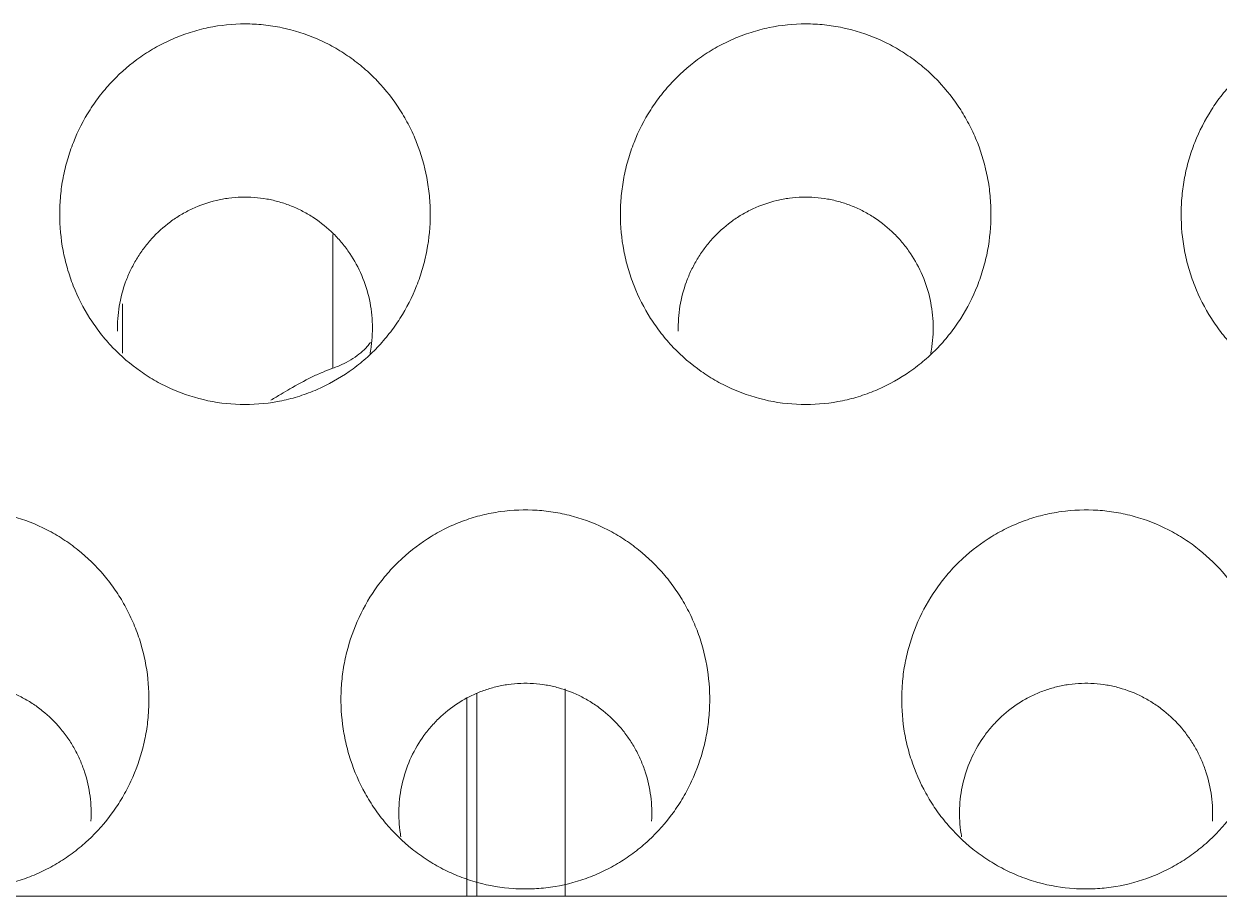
# Model space of a CAD drawing. Header units: inches. Extents: x 3778 to 56227, y -16914 to 35091.
# Drawn here: x 43039.87 to 43046.24, y -12658.71 to -12654.06 of the extents above; entities that cross this region are included whole.
import ezdxf

# ---------------------------------------------------------------- set-up
doc = ezdxf.new("R2010")
doc.units = ezdxf.units.IN
doc.header["$LTSCALE"] = 100
doc.header["$MEASUREMENT"] = 0
doc.layers.add('2-con', color=2, linetype='Continuous')
doc.layers.add('mark-B', color=2, linetype='Continuous', lineweight=20)

# ---------------------------------------------------------------- blocks, each defined once
blk = doc.blocks.new('무풍1WAY 대형')
at = {"layer": 'mark-B'}
for p, q in [((289.2596, -420.2368), (-384.8363, -420.2368)), ((-358.7064, -420.2368), (-358.7064, -421.3419)), ((-358.1824, -420.2368), (-358.1824, -421.2963)), ((-357.4675, -423.0513), (-357.4675, -423.7637)), ((-356.3462, -423.3937), (-356.3462, -423.1322))]:
    blk.add_line(p, q, dxfattribs=at)
for points, knots in [([(-362.4614, -421.2256), (-362.4652, -421.2909), (-362.4604, -421.4199), (-362.4322, -421.5457), (-362.4068, -421.6232), (-362.4013, -421.6387), (-362.3897, -421.6692), (-362.3713, -421.7144), (-362.3355, -421.7869), (-362.3014, -421.842), (-362.2738, -421.8822), (-362.2643, -421.8954), (-362.2445, -421.9214), (-362.2342, -421.9342), (-362.1814, -421.997), (-362.1348, -422.0424), (-362.0588, -422.1033), (-362.0324, -422.1224), (-361.9911, -422.1492), (-361.9771, -422.1578), (-361.9485, -422.1743), (-361.9341, -422.1822), (-361.8612, -422.2196), (-361.8006, -422.2433), (-361.7218, -422.2653), (-361.7059, -422.2693), (-361.6738, -422.2765), (-361.6575, -422.2797), (-361.6087, -422.288), (-361.5761, -422.2918), (-361.4782, -422.2982), (-361.4129, -422.2959), (-361.3311, -422.2843), (-361.3148, -422.2816), (-361.2825, -422.2753), (-361.2344, -422.2647), (-361.1563, -422.241), (-361.0959, -422.2158), (-361.0515, -422.1945), (-361.0367, -422.187), (-361.0078, -422.1713), (-360.9935, -422.1631), (-360.9237, -422.1205), (-360.8718, -422.0812), (-360.8119, -422.0257), (-360.8001, -422.0143), (-360.7771, -421.9908), (-360.7659, -421.9788), (-360.7333, -421.942), (-360.713, -421.9166), (-360.6558, -421.8379), (-360.6228, -421.7819), (-360.5674, -421.663), (-360.5458, -421.6019), (-360.5221, -421.5078), (-360.5156, -421.4761), (-360.5057, -421.4118), (-360.5022, -421.3791), (-360.4965, -421.2817), (-360.4988, -421.2171), (-360.5112, -421.1209), (-360.5168, -421.0889), (-360.5276, -421.0411), (-360.5316, -421.0252), (-360.5402, -420.9938), (-360.5449, -420.9782), (-360.5702, -420.9012), (-360.596, -420.8419), (-360.6353, -420.7708), (-360.6436, -420.7568), (-360.6608, -420.7289), (-360.6698, -420.7152), (-360.6976, -420.6747), (-360.7173, -420.6488), (-360.78, -420.5743), (-360.8264, -420.5289), (-360.8903, -420.4776), (-360.9035, -420.4676), (-360.9302, -420.4484), (-360.9708, -420.4206), (-361.0413, -420.3798), (-361.1006, -420.353), (-361.1463, -420.335), (-361.1617, -420.3294), (-361.193, -420.319), (-361.2088, -420.3141), (-361.2883, -420.2921), (-361.3527, -420.2811), (-361.4505, -420.2747), (-361.4834, -420.2742), (-361.5329, -420.276), (-361.5494, -420.2771), (-361.5823, -420.28), (-361.5986, -420.2819), (-361.6796, -420.2934), (-361.743, -420.3091), (-361.8204, -420.3369), (-361.8358, -420.3429), (-361.8663, -420.3557), (-361.9112, -420.3759), (-361.9829, -420.4149), (-362.0368, -420.4516), (-362.0759, -420.4812), (-362.0887, -420.4914), (-362.114, -420.5126), (-362.1263, -420.5235), (-362.1864, -420.5792), (-362.2294, -420.6279), (-362.2868, -420.7068), (-362.3047, -420.7342), (-362.338, -420.7908), (-362.3531, -420.8196), (-362.3941, -420.9079), (-362.4158, -420.9689), (-362.4397, -421.0636), (-362.4462, -421.0958), (-362.4561, -421.1604), (-362.4595, -421.1929), (-362.4614, -421.2256)], [0, 0, 0, 0, 0.03125, 0.0625, 0.0625, 0.070313, 0.070313, 0.078125, 0.09375, 0.109375, 0.109375, 0.117188, 0.117188, 0.125, 0.125, 0.15625, 0.15625, 0.171875, 0.171875, 0.179688, 0.179688, 0.1875, 0.1875, 0.21875, 0.21875, 0.226563, 0.226563, 0.234375, 0.234375, 0.25, 0.25, 0.28125, 0.28125, 0.289063, 0.289063, 0.296875, 0.3125, 0.328125, 0.328125, 0.335938, 0.335938, 0.34375, 0.34375, 0.375, 0.375, 0.382813, 0.382813, 0.390625, 0.390625, 0.40625, 0.40625, 0.4375, 0.4375, 0.46875, 0.46875, 0.484375, 0.484375, 0.5, 0.5, 0.53125, 0.53125, 0.546875, 0.546875, 0.554688, 0.554688, 0.5625, 0.5625, 0.59375, 0.59375, 0.601563, 0.601563, 0.609375, 0.609375, 0.625, 0.625, 0.65625, 0.65625, 0.664063, 0.664063, 0.671875, 0.6875, 0.703125, 0.703125, 0.710938, 0.710938, 0.71875, 0.71875, 0.75, 0.75, 0.765625, 0.765625, 0.773438, 0.773438, 0.78125, 0.78125, 0.8125, 0.8125, 0.820313, 0.820313, 0.828125, 0.84375, 0.859375, 0.859375, 0.867188, 0.867188, 0.875, 0.875, 0.90625, 0.90625, 0.921875, 0.921875, 0.9375, 0.9375, 0.96875, 0.96875, 0.984375, 0.984375, 1, 1, 1, 1]), ([(-359.4738, -421.2256), (-359.4776, -421.2909), (-359.4728, -421.4199), (-359.4446, -421.5457), (-359.4193, -421.6232), (-359.4138, -421.6387), (-359.4022, -421.6692), (-359.3837, -421.7144), (-359.3479, -421.7869), (-359.3139, -421.842), (-359.2863, -421.8822), (-359.2767, -421.8954), (-359.2569, -421.9214), (-359.2467, -421.9342), (-359.1938, -421.997), (-359.1473, -422.0424), (-359.0712, -422.1033), (-359.0448, -422.1224), (-359.0036, -422.1492), (-358.9895, -422.1578), (-358.961, -422.1743), (-358.9466, -422.1822), (-358.8737, -422.2196), (-358.813, -422.2433), (-358.7342, -422.2653), (-358.7183, -422.2693), (-358.6862, -422.2765), (-358.6699, -422.2797), (-358.6211, -422.288), (-358.5885, -422.2918), (-358.4907, -422.2982), (-358.4254, -422.2959), (-358.3436, -422.2843), (-358.3272, -422.2816), (-358.2949, -422.2753), (-358.2468, -422.2647), (-358.1687, -422.241), (-358.1084, -422.2158), (-358.0639, -422.1945), (-358.0492, -422.187), (-358.0202, -422.1713), (-358.006, -422.1631), (-357.9361, -422.1205), (-357.8843, -422.0812), (-357.8243, -422.0257), (-357.8126, -422.0143), (-357.7896, -421.9908), (-357.7784, -421.9788), (-357.7458, -421.942), (-357.7254, -421.9166), (-357.6682, -421.8379), (-357.6352, -421.7819), (-357.5798, -421.663), (-357.5582, -421.6019), (-357.5345, -421.5078), (-357.5281, -421.4761), (-357.5182, -421.4118), (-357.5147, -421.3791), (-357.509, -421.2817), (-357.5112, -421.2171), (-357.5236, -421.1209), (-357.5292, -421.0889), (-357.54, -421.0411), (-357.544, -421.0252), (-357.5527, -420.9938), (-357.5574, -420.9782), (-357.5826, -420.9012), (-357.6084, -420.8419), (-357.6478, -420.7708), (-357.656, -420.7568), (-357.6732, -420.7289), (-357.6822, -420.7152), (-357.71, -420.6747), (-357.7298, -420.6488), (-357.7924, -420.5743), (-357.8388, -420.5289), (-357.9028, -420.4776), (-357.9159, -420.4676), (-357.9426, -420.4484), (-357.9832, -420.4206), (-358.0537, -420.3798), (-358.1131, -420.353), (-358.1588, -420.335), (-358.1742, -420.3294), (-358.2054, -420.319), (-358.2213, -420.3141), (-358.3007, -420.2921), (-358.3651, -420.2811), (-358.463, -420.2747), (-358.4958, -420.2742), (-358.5454, -420.276), (-358.5619, -420.2771), (-358.5947, -420.28), (-358.611, -420.2819), (-358.6921, -420.2934), (-358.7555, -420.3091), (-358.8328, -420.3369), (-358.8483, -420.3429), (-358.8787, -420.3557), (-358.9237, -420.3759), (-358.9954, -420.4149), (-359.0492, -420.4516), (-359.0884, -420.4812), (-359.1012, -420.4914), (-359.1264, -420.5126), (-359.1388, -420.5235), (-359.1988, -420.5792), (-359.2419, -420.6279), (-359.2992, -420.7068), (-359.3171, -420.7342), (-359.3504, -420.7908), (-359.3655, -420.8196), (-359.4066, -420.9079), (-359.4283, -420.9689), (-359.4521, -421.0636), (-359.4586, -421.0958), (-359.4685, -421.1604), (-359.472, -421.1929), (-359.4738, -421.2256)], [0, 0, 0, 0, 0.03125, 0.0625, 0.0625, 0.070312, 0.070312, 0.078125, 0.09375, 0.109375, 0.109375, 0.117187, 0.117187, 0.125, 0.125, 0.15625, 0.15625, 0.171875, 0.171875, 0.179687, 0.179687, 0.1875, 0.1875, 0.21875, 0.21875, 0.226562, 0.226562, 0.234375, 0.234375, 0.25, 0.25, 0.28125, 0.28125, 0.289062, 0.289062, 0.296875, 0.3125, 0.328125, 0.328125, 0.335937, 0.335937, 0.34375, 0.34375, 0.375, 0.375, 0.382812, 0.382812, 0.390625, 0.390625, 0.40625, 0.40625, 0.4375, 0.4375, 0.46875, 0.46875, 0.484375, 0.484375, 0.5, 0.5, 0.53125, 0.53125, 0.546875, 0.546875, 0.554687, 0.554687, 0.5625, 0.5625, 0.59375, 0.59375, 0.601562, 0.601562, 0.609375, 0.609375, 0.625, 0.625, 0.65625, 0.65625, 0.664062, 0.664062, 0.671875, 0.6875, 0.703125, 0.703125, 0.710937, 0.710937, 0.71875, 0.71875, 0.75, 0.75, 0.765625, 0.765625, 0.773437, 0.773437, 0.78125, 0.78125, 0.8125, 0.8125, 0.820312, 0.820312, 0.828125, 0.84375, 0.859375, 0.859375, 0.867187, 0.867187, 0.875, 0.875, 0.90625, 0.90625, 0.921875, 0.921875, 0.9375, 0.9375, 0.96875, 0.96875, 0.984375, 0.984375, 1, 1, 1, 1]), ([(-358.2345, -420.2368), (-358.2345, -420.3609), (-358.2345, -420.484), (-358.2345, -420.7281), (-358.2345, -420.9676), (-358.2345, -421.2032), (-358.2345, -421.3188)], [0, 0, 0, 0, 0.335683, 0.335683, 0.671367, 1, 1, 1, 1]), ([(-356.4863, -421.2256), (-356.4901, -421.2909), (-356.4853, -421.4199), (-356.4571, -421.5457), (-356.4317, -421.6232), (-356.4263, -421.6387), (-356.4146, -421.6692), (-356.3962, -421.7144), (-356.3604, -421.7869), (-356.3263, -421.842), (-356.2987, -421.8822), (-356.2892, -421.8954), (-356.2694, -421.9214), (-356.2591, -421.9342), (-356.2063, -421.997), (-356.1598, -422.0424), (-356.0837, -422.1033), (-356.0573, -422.1224), (-356.016, -422.1492), (-356.002, -422.1578), (-355.9734, -422.1743), (-355.959, -422.1822), (-355.8861, -422.2196), (-355.8255, -422.2433), (-355.7467, -422.2653), (-355.7308, -422.2693), (-355.6987, -422.2765), (-355.6824, -422.2797), (-355.6336, -422.288), (-355.601, -422.2918), (-355.5031, -422.2982), (-355.4378, -422.2959), (-355.356, -422.2843), (-355.3397, -422.2816), (-355.3074, -422.2753), (-355.2593, -422.2647), (-355.1812, -422.241), (-355.1208, -422.2158), (-355.0764, -422.1945), (-355.0617, -422.187), (-355.0327, -422.1713), (-355.0185, -422.1631), (-354.9486, -422.1205), (-354.8967, -422.0812), (-354.8368, -422.0257), (-354.825, -422.0143), (-354.8021, -421.9908), (-354.7908, -421.9788), (-354.7582, -421.942), (-354.7379, -421.9166), (-354.6807, -421.8379), (-354.6477, -421.7819), (-354.5923, -421.663), (-354.5707, -421.6019), (-354.547, -421.5078), (-354.5405, -421.4761), (-354.5306, -421.4118), (-354.5271, -421.3791), (-354.5214, -421.2817), (-354.5237, -421.2171), (-354.5361, -421.1209), (-354.5417, -421.0889), (-354.5525, -421.0411), (-354.5565, -421.0252), (-354.5651, -420.9938), (-354.5698, -420.9782), (-354.5951, -420.9012), (-354.6209, -420.8419), (-354.6602, -420.7708), (-354.6685, -420.7568), (-354.6857, -420.7289), (-354.6947, -420.7152), (-354.7225, -420.6747), (-354.7422, -420.6488), (-354.8049, -420.5743), (-354.8513, -420.5289), (-354.9153, -420.4776), (-354.9284, -420.4676), (-354.9551, -420.4484), (-354.9957, -420.4206), (-355.0662, -420.3798), (-355.1256, -420.353), (-355.1712, -420.335), (-355.1866, -420.3294), (-355.2179, -420.319), (-355.2337, -420.3141), (-355.3132, -420.2921), (-355.3776, -420.2811), (-355.4754, -420.2747), (-355.5083, -420.2742), (-355.5578, -420.276), (-355.5744, -420.2771), (-355.6072, -420.28), (-355.6235, -420.2819), (-355.7045, -420.2934), (-355.7679, -420.3091), (-355.8453, -420.3369), (-355.8607, -420.3429), (-355.8912, -420.3557), (-355.9361, -420.3759), (-356.0078, -420.4149), (-356.0617, -420.4516), (-356.1008, -420.4812), (-356.1136, -420.4914), (-356.1389, -420.5126), (-356.1512, -420.5235), (-356.2113, -420.5792), (-356.2543, -420.6279), (-356.3117, -420.7068), (-356.3296, -420.7342), (-356.3629, -420.7908), (-356.378, -420.8196), (-356.4191, -420.9079), (-356.4407, -420.9689), (-356.4646, -421.0636), (-356.4711, -421.0958), (-356.481, -421.1604), (-356.4844, -421.1929), (-356.4863, -421.2256)], [0, 0, 0, 0, 0.03125, 0.0625, 0.0625, 0.070313, 0.070313, 0.078125, 0.09375, 0.109375, 0.109375, 0.117188, 0.117188, 0.125, 0.125, 0.15625, 0.15625, 0.171875, 0.171875, 0.179687, 0.179687, 0.1875, 0.1875, 0.21875, 0.21875, 0.226562, 0.226562, 0.234375, 0.234375, 0.25, 0.25, 0.28125, 0.28125, 0.289063, 0.289063, 0.296875, 0.3125, 0.328125, 0.328125, 0.335938, 0.335938, 0.34375, 0.34375, 0.375, 0.375, 0.382813, 0.382813, 0.390625, 0.390625, 0.40625, 0.40625, 0.4375, 0.4375, 0.46875, 0.46875, 0.484375, 0.484375, 0.5, 0.5, 0.53125, 0.53125, 0.546875, 0.546875, 0.554687, 0.554687, 0.5625, 0.5625, 0.59375, 0.59375, 0.601562, 0.601562, 0.609375, 0.609375, 0.625, 0.625, 0.65625, 0.65625, 0.664062, 0.664062, 0.671875, 0.6875, 0.703125, 0.703125, 0.710937, 0.710937, 0.71875, 0.71875, 0.75, 0.75, 0.765625, 0.765625, 0.773437, 0.773437, 0.78125, 0.78125, 0.8125, 0.8125, 0.820312, 0.820312, 0.828125, 0.84375, 0.859375, 0.859375, 0.867187, 0.867187, 0.875, 0.875, 0.90625, 0.90625, 0.921875, 0.921875, 0.9375, 0.9375, 0.96875, 0.96875, 0.984375, 0.984375, 1, 1, 1, 1]), ([(-360.8179, -420.5524), (-360.8159, -420.5639), (-360.8141, -420.5755), (-360.8069, -420.6312), (-360.8054, -420.6755), (-360.8093, -420.7423), (-360.8117, -420.7647), (-360.8185, -420.8088), (-360.8229, -420.8306), (-360.8392, -420.8952), (-360.854, -420.9371), (-360.8921, -421.0187), (-360.9147, -421.0571), (-360.954, -421.1112), (-360.9679, -421.1286), (-360.9903, -421.1538), (-360.998, -421.1621), (-361.0138, -421.1782), (-361.0218, -421.1861), (-361.063, -421.2241), (-361.0986, -421.2511), (-361.1465, -421.2804), (-361.1563, -421.286), (-361.1762, -421.2968), (-361.1863, -421.3019), (-361.2168, -421.3165), (-361.2582, -421.3338), (-361.3118, -421.3501), (-361.3448, -421.3574), (-361.367, -421.3617), (-361.3782, -421.3636), (-361.4343, -421.3715), (-361.4791, -421.3731), (-361.5463, -421.3687), (-361.5686, -421.366), (-361.6021, -421.3603), (-361.6133, -421.3581), (-361.6353, -421.3532), (-361.6463, -421.3504), (-361.7003, -421.3354), (-361.742, -421.3191), (-361.802, -421.2882), (-361.8216, -421.2768), (-361.8594, -421.2523), (-361.8775, -421.2392), (-361.9297, -421.1974), (-361.9616, -421.1663), (-361.9979, -421.1232), (-362.0049, -421.1143), (-362.0185, -421.0965), (-362.025, -421.0874), (-362.044, -421.0599), (-362.0673, -421.0221), (-362.0919, -420.9723), (-362.1046, -420.9412), (-362.1125, -420.9203), (-362.1163, -420.9097), (-362.1337, -420.8565), (-362.153, -420.7702), (-362.1563, -420.6816), (-362.1537, -420.6368)], [0, 0, 0, 0, 0.015264, 0.015264, 0.073189, 0.073189, 0.102152, 0.102152, 0.131115, 0.131115, 0.189041, 0.189041, 0.246966, 0.246966, 0.275929, 0.275929, 0.290411, 0.290411, 0.304892, 0.304892, 0.362818, 0.362818, 0.377299, 0.377299, 0.391781, 0.391781, 0.420743, 0.449706, 0.464188, 0.464188, 0.478669, 0.478669, 0.536595, 0.536595, 0.565558, 0.565558, 0.580039, 0.580039, 0.59452, 0.59452, 0.652446, 0.652446, 0.681409, 0.681409, 0.710372, 0.710372, 0.768297, 0.768297, 0.782779, 0.782779, 0.79726, 0.79726, 0.826223, 0.855186, 0.869667, 0.869667, 0.884149, 0.884149, 0.942074, 1, 1, 1, 1]), ([(-357.8304, -420.5524), (-357.8283, -420.5639), (-357.8265, -420.5755), (-357.8194, -420.6312), (-357.8178, -420.6755), (-357.8218, -420.7423), (-357.8242, -420.7647), (-357.831, -420.8088), (-357.8354, -420.8306), (-357.8517, -420.8952), (-357.8665, -420.9371), (-357.9045, -421.0187), (-357.9272, -421.0571), (-357.9664, -421.1112), (-357.9804, -421.1286), (-358.0028, -421.1538), (-358.0105, -421.1621), (-358.0262, -421.1782), (-358.0343, -421.1861), (-358.0754, -421.2241), (-358.111, -421.2511), (-358.159, -421.2804), (-358.1687, -421.286), (-358.1886, -421.2968), (-358.1987, -421.3019), (-358.2292, -421.3165), (-358.2706, -421.3338), (-358.3242, -421.3501), (-358.3572, -421.3574), (-358.3794, -421.3617), (-358.3906, -421.3636), (-358.4468, -421.3715), (-358.4916, -421.3731), (-358.5587, -421.3687), (-358.5811, -421.366), (-358.6146, -421.3603), (-358.6258, -421.3581), (-358.6478, -421.3532), (-358.6587, -421.3504), (-358.7128, -421.3354), (-358.7544, -421.3191), (-358.8144, -421.2882), (-358.8341, -421.2768), (-358.8718, -421.2523), (-358.89, -421.2392), (-358.9421, -421.1974), (-358.9741, -421.1663), (-359.0103, -421.1232), (-359.0174, -421.1143), (-359.0309, -421.0965), (-359.0375, -421.0874), (-359.0564, -421.0599), (-359.0798, -421.0221), (-359.1043, -420.9723), (-359.117, -420.9412), (-359.125, -420.9203), (-359.1287, -420.9097), (-359.1461, -420.8565), (-359.1654, -420.7702), (-359.1687, -420.6816), (-359.1661, -420.6368)], [0, 0, 0, 0, 0.015264, 0.015264, 0.073189, 0.073189, 0.102152, 0.102152, 0.131115, 0.131115, 0.189041, 0.189041, 0.246966, 0.246966, 0.275929, 0.275929, 0.290411, 0.290411, 0.304892, 0.304892, 0.362818, 0.362818, 0.377299, 0.377299, 0.391781, 0.391781, 0.420743, 0.449706, 0.464188, 0.464188, 0.478669, 0.478669, 0.536595, 0.536595, 0.565558, 0.565558, 0.580039, 0.580039, 0.59452, 0.59452, 0.652446, 0.652446, 0.681409, 0.681409, 0.710372, 0.710372, 0.768297, 0.768297, 0.782779, 0.782779, 0.79726, 0.79726, 0.826223, 0.855186, 0.869667, 0.869667, 0.884149, 0.884149, 0.942074, 1, 1, 1, 1]), ([(-354.8428, -420.5524), (-354.8408, -420.5639), (-354.839, -420.5755), (-354.8318, -420.6312), (-354.8303, -420.6755), (-354.8342, -420.7423), (-354.8366, -420.7647), (-354.8434, -420.8088), (-354.8478, -420.8306), (-354.8641, -420.8952), (-354.8789, -420.9371), (-354.917, -421.0187), (-354.9396, -421.0571), (-354.9789, -421.1112), (-354.9928, -421.1286), (-355.0152, -421.1538), (-355.0229, -421.1621), (-355.0387, -421.1782), (-355.0467, -421.1861), (-355.0879, -421.2241), (-355.1235, -421.2511), (-355.1714, -421.2804), (-355.1812, -421.286), (-355.2011, -421.2968), (-355.2112, -421.3019), (-355.2417, -421.3165), (-355.2831, -421.3338), (-355.3367, -421.3501), (-355.3697, -421.3574), (-355.3919, -421.3617), (-355.4031, -421.3636), (-355.4592, -421.3715), (-355.504, -421.3731), (-355.5712, -421.3687), (-355.5935, -421.366), (-355.627, -421.3603), (-355.6382, -421.3581), (-355.6603, -421.3532), (-355.6712, -421.3504), (-355.7252, -421.3354), (-355.7669, -421.3191), (-355.8269, -421.2882), (-355.8465, -421.2768), (-355.8843, -421.2523), (-355.9024, -421.2392), (-355.9546, -421.1974), (-355.9865, -421.1663), (-356.0228, -421.1232), (-356.0298, -421.1143), (-356.0434, -421.0965), (-356.0499, -421.0874), (-356.0689, -421.0599), (-356.0922, -421.0221), (-356.1168, -420.9723), (-356.1295, -420.9412), (-356.1374, -420.9203), (-356.1412, -420.9097), (-356.1586, -420.8565), (-356.1779, -420.7702), (-356.1812, -420.6816), (-356.1786, -420.6368)], [0, 0, 0, 0, 0.015264, 0.015264, 0.073189, 0.073189, 0.102152, 0.102152, 0.131115, 0.131115, 0.189041, 0.189041, 0.246966, 0.246966, 0.275929, 0.275929, 0.290411, 0.290411, 0.304892, 0.304892, 0.362818, 0.362818, 0.377299, 0.377299, 0.391781, 0.391781, 0.420743, 0.449706, 0.464188, 0.464188, 0.478669, 0.478669, 0.536595, 0.536595, 0.565558, 0.565558, 0.580039, 0.580039, 0.59452, 0.59452, 0.652446, 0.652446, 0.681409, 0.681409, 0.710372, 0.710372, 0.768297, 0.768297, 0.782779, 0.782779, 0.79726, 0.79726, 0.826223, 0.855186, 0.869667, 0.869667, 0.884149, 0.884149, 0.942074, 1, 1, 1, 1]), ([(-362.9746, -422.8577), (-363.0411, -422.8577), (-363.1065, -422.8646), (-363.2028, -422.8846), (-363.2347, -422.893), (-363.282, -422.908), (-363.2977, -422.9135), (-363.3287, -422.9251), (-363.344, -422.9313), (-363.4194, -422.9641), (-363.4765, -422.9961), (-363.5573, -423.0527), (-363.5835, -423.0731), (-363.6334, -423.116), (-363.6808, -423.1611), (-363.7234, -423.2105), (-363.7537, -423.2491), (-363.7635, -423.2622), (-363.7824, -423.289), (-363.7916, -423.3027), (-363.8358, -423.3721), (-363.8653, -423.4301), (-363.9012, -423.5209), (-363.9117, -423.5517), (-363.9254, -423.5989), (-363.9296, -423.6149), (-363.9372, -423.6468), (-363.9406, -423.6627), (-363.9558, -423.7428), (-363.9618, -423.8074), (-363.9619, -423.8887), (-363.9615, -423.905), (-363.96, -423.9377), (-363.9588, -423.9541), (-363.9542, -424.0031), (-363.9496, -424.0353), (-363.9314, -424.131), (-363.9134, -424.1934), (-363.8774, -424.2846), (-363.8638, -424.3147), (-363.834, -424.373), (-363.8178, -424.4013), (-363.7654, -424.4835), (-363.7253, -424.5349), (-363.6684, -424.5946), (-363.6567, -424.6062), (-363.6328, -424.6289), (-363.5964, -424.6619), (-363.532, -424.7119), (-363.4766, -424.7468), (-363.4336, -424.7709), (-363.419, -424.7786), (-363.3894, -424.7934), (-363.3743, -424.8004), (-363.2986, -424.8333), (-363.2362, -424.8531), (-363.1398, -424.8733), (-363.1072, -424.8785), (-363.041, -424.8853), (-363.008, -424.887), (-362.9094, -424.8871), (-362.8441, -424.8805), (-362.7631, -424.8637), (-362.7469, -424.8599), (-362.7148, -424.8515), (-362.6673, -424.8377), (-362.5905, -424.8089), (-362.5317, -424.7799), (-362.4742, -424.7478), (-362.446, -424.7301), (-362.3651, -424.6735), (-362.3155, -424.6309), (-362.259, -424.5717), (-362.248, -424.5596), (-362.2264, -424.5347), (-362.2159, -424.522), (-362.1854, -424.4831), (-362.1665, -424.4564), (-362.1139, -424.374), (-362.0843, -424.316), (-362.0541, -424.2397), (-362.0484, -424.2242), (-362.0378, -424.1932), (-362.0231, -424.1465), (-362.0042, -424.0675), (-361.9951, -424.0032), (-361.9905, -423.9545), (-361.9893, -423.9382), (-361.9877, -423.9055), (-361.9874, -423.8891), (-361.9873, -423.8072), (-361.9935, -423.7426), (-362.0116, -423.6469), (-362.0191, -423.6152), (-362.0327, -423.5681), (-362.0377, -423.5524), (-362.0483, -423.5213), (-362.0539, -423.5059), (-362.0839, -423.43), (-362.1134, -423.3721), (-362.1659, -423.2896), (-362.1848, -423.2629), (-362.2254, -423.2108), (-362.2469, -423.186), (-362.3145, -423.1151), (-362.3638, -423.0725), (-362.4311, -423.0252), (-362.4448, -423.0161), (-362.4728, -422.9984), (-362.4871, -422.99), (-362.5302, -422.9658), (-362.5595, -422.9512), (-362.6495, -422.912), (-362.712, -422.8919), (-362.8422, -422.8646), (-362.9081, -422.8577), (-362.9746, -422.8577)], [0, 0, 0, 0, 0.03125, 0.03125, 0.046875, 0.046875, 0.054687, 0.054687, 0.0625, 0.0625, 0.09375, 0.09375, 0.109375, 0.109375, 0.125, 0.140625, 0.140625, 0.148437, 0.148437, 0.15625, 0.15625, 0.1875, 0.1875, 0.203125, 0.203125, 0.210937, 0.210937, 0.21875, 0.21875, 0.25, 0.25, 0.257812, 0.257812, 0.265625, 0.265625, 0.28125, 0.28125, 0.3125, 0.3125, 0.328125, 0.328125, 0.34375, 0.34375, 0.375, 0.375, 0.382812, 0.382812, 0.390625, 0.40625, 0.421875, 0.421875, 0.429687, 0.429687, 0.4375, 0.4375, 0.46875, 0.46875, 0.484375, 0.484375, 0.5, 0.5, 0.53125, 0.53125, 0.539062, 0.539062, 0.546875, 0.5625, 0.578125, 0.578125, 0.59375, 0.59375, 0.625, 0.625, 0.632812, 0.632812, 0.640625, 0.640625, 0.65625, 0.65625, 0.6875, 0.6875, 0.695312, 0.695312, 0.703125, 0.71875, 0.734375, 0.734375, 0.742187, 0.742187, 0.75, 0.75, 0.78125, 0.78125, 0.796875, 0.796875, 0.804687, 0.804687, 0.8125, 0.8125, 0.84375, 0.84375, 0.859375, 0.859375, 0.875, 0.875, 0.90625, 0.90625, 0.914062, 0.914062, 0.921875, 0.921875, 0.9375, 0.9375, 0.96875, 0.96875, 1, 1, 1, 1]), ([(-359.9871, -422.8577), (-360.0536, -422.8577), (-360.119, -422.8646), (-360.2153, -422.8846), (-360.2471, -422.893), (-360.2944, -422.908), (-360.3102, -422.9135), (-360.3411, -422.9251), (-360.3564, -422.9313), (-360.4318, -422.9641), (-360.4889, -422.9961), (-360.5697, -423.0527), (-360.596, -423.0731), (-360.6458, -423.116), (-360.6932, -423.1611), (-360.7359, -423.2105), (-360.7661, -423.2491), (-360.7759, -423.2622), (-360.7949, -423.289), (-360.8041, -423.3027), (-360.8483, -423.3721), (-360.8778, -423.4301), (-360.9136, -423.5209), (-360.9242, -423.5517), (-360.9379, -423.5989), (-360.9421, -423.6149), (-360.9497, -423.6468), (-360.9531, -423.6627), (-360.9683, -423.7428), (-360.9743, -423.8074), (-360.9743, -423.8887), (-360.9739, -423.905), (-360.9724, -423.9377), (-360.9712, -423.9541), (-360.9666, -424.0031), (-360.962, -424.0353), (-360.9438, -424.131), (-360.9258, -424.1934), (-360.8898, -424.2846), (-360.8762, -424.3147), (-360.8465, -424.373), (-360.8303, -424.4013), (-360.7779, -424.4835), (-360.7378, -424.5349), (-360.6808, -424.5946), (-360.6691, -424.6062), (-360.6453, -424.6289), (-360.6088, -424.6619), (-360.5444, -424.7119), (-360.4891, -424.7468), (-360.4461, -424.7709), (-360.4315, -424.7786), (-360.4018, -424.7934), (-360.3868, -424.8004), (-360.3111, -424.8333), (-360.2487, -424.8531), (-360.1522, -424.8733), (-360.1196, -424.8785), (-360.0535, -424.8853), (-360.0205, -424.887), (-359.9219, -424.8871), (-359.8566, -424.8805), (-359.7756, -424.8637), (-359.7593, -424.8599), (-359.7273, -424.8515), (-359.6797, -424.8377), (-359.603, -424.8089), (-359.5441, -424.7799), (-359.4866, -424.7478), (-359.4584, -424.7301), (-359.3775, -424.6735), (-359.328, -424.6309), (-359.2714, -424.5717), (-359.2604, -424.5596), (-359.2389, -424.5347), (-359.2284, -424.522), (-359.1979, -424.4831), (-359.179, -424.4564), (-359.1264, -424.374), (-359.0968, -424.316), (-359.0666, -424.2397), (-359.0609, -424.2242), (-359.0503, -424.1932), (-359.0355, -424.1465), (-359.0166, -424.0675), (-359.0075, -424.0032), (-359.0029, -423.9545), (-359.0017, -423.9382), (-359.0002, -423.9055), (-358.9998, -423.8891), (-358.9998, -423.8072), (-359.0059, -423.7426), (-359.024, -423.6469), (-359.0316, -423.6152), (-359.0452, -423.5681), (-359.0501, -423.5524), (-359.0607, -423.5213), (-359.0664, -423.5059), (-359.0964, -423.43), (-359.1258, -423.3721), (-359.1783, -423.2896), (-359.1972, -423.2629), (-359.2379, -423.2108), (-359.2593, -423.186), (-359.3269, -423.1151), (-359.3763, -423.0725), (-359.4435, -423.0252), (-359.4572, -423.0161), (-359.4853, -422.9984), (-359.4995, -422.99), (-359.5426, -422.9658), (-359.572, -422.9512), (-359.662, -422.912), (-359.7245, -422.8919), (-359.8547, -422.8646), (-359.9205, -422.8577), (-359.9871, -422.8577)], [0, 0, 0, 0, 0.03125, 0.03125, 0.046875, 0.046875, 0.054687, 0.054687, 0.0625, 0.0625, 0.09375, 0.09375, 0.109375, 0.109375, 0.125, 0.140625, 0.140625, 0.148438, 0.148438, 0.15625, 0.15625, 0.1875, 0.1875, 0.203125, 0.203125, 0.210938, 0.210938, 0.21875, 0.21875, 0.25, 0.25, 0.257813, 0.257813, 0.265625, 0.265625, 0.28125, 0.28125, 0.3125, 0.3125, 0.328125, 0.328125, 0.34375, 0.34375, 0.375, 0.375, 0.382813, 0.382813, 0.390625, 0.40625, 0.421875, 0.421875, 0.429688, 0.429688, 0.4375, 0.4375, 0.46875, 0.46875, 0.484375, 0.484375, 0.5, 0.5, 0.53125, 0.53125, 0.539063, 0.539063, 0.546875, 0.5625, 0.578125, 0.578125, 0.59375, 0.59375, 0.625, 0.625, 0.632812, 0.632812, 0.640625, 0.640625, 0.65625, 0.65625, 0.6875, 0.6875, 0.695312, 0.695312, 0.703125, 0.71875, 0.734375, 0.734375, 0.742187, 0.742187, 0.75, 0.75, 0.78125, 0.78125, 0.796875, 0.796875, 0.804687, 0.804687, 0.8125, 0.8125, 0.84375, 0.84375, 0.859375, 0.859375, 0.875, 0.875, 0.90625, 0.90625, 0.914062, 0.914062, 0.921875, 0.921875, 0.9375, 0.9375, 0.96875, 0.96875, 1, 1, 1, 1]), ([(-356.9995, -422.8577), (-357.0661, -422.8577), (-357.1314, -422.8646), (-357.2277, -422.8846), (-357.2596, -422.893), (-357.3069, -422.908), (-357.3226, -422.9135), (-357.3536, -422.9251), (-357.3689, -422.9313), (-357.4443, -422.9641), (-357.5014, -422.9961), (-357.5822, -423.0527), (-357.6084, -423.0731), (-357.6583, -423.116), (-357.7057, -423.1611), (-357.7483, -423.2105), (-357.7786, -423.2491), (-357.7884, -423.2622), (-357.8073, -423.289), (-357.8165, -423.3027), (-357.8607, -423.3721), (-357.8902, -423.4301), (-357.9261, -423.5209), (-357.9366, -423.5517), (-357.9503, -423.5989), (-357.9545, -423.6149), (-357.9621, -423.6468), (-357.9655, -423.6627), (-357.9807, -423.7428), (-357.9867, -423.8074), (-357.9868, -423.8887), (-357.9864, -423.905), (-357.9849, -423.9377), (-357.9837, -423.9541), (-357.9791, -424.0031), (-357.9745, -424.0353), (-357.9563, -424.131), (-357.9383, -424.1934), (-357.9023, -424.2846), (-357.8887, -424.3147), (-357.8589, -424.373), (-357.8427, -424.4013), (-357.7903, -424.4835), (-357.7502, -424.5349), (-357.6933, -424.5946), (-357.6816, -424.6062), (-357.6578, -424.6289), (-357.6213, -424.6619), (-357.5569, -424.7119), (-357.5015, -424.7468), (-357.4585, -424.7709), (-357.4439, -424.7786), (-357.4143, -424.7934), (-357.3992, -424.8004), (-357.3235, -424.8333), (-357.2611, -424.8531), (-357.1647, -424.8733), (-357.1321, -424.8785), (-357.0659, -424.8853), (-357.0329, -424.887), (-356.9343, -424.8871), (-356.8691, -424.8805), (-356.788, -424.8637), (-356.7718, -424.8599), (-356.7397, -424.8515), (-356.6922, -424.8377), (-356.6154, -424.8089), (-356.5566, -424.7799), (-356.4991, -424.7478), (-356.4709, -424.7301), (-356.39, -424.6735), (-356.3405, -424.6309), (-356.2839, -424.5717), (-356.2729, -424.5596), (-356.2513, -424.5347), (-356.2408, -424.522), (-356.2103, -424.4831), (-356.1914, -424.4564), (-356.1388, -424.374), (-356.1092, -424.316), (-356.079, -424.2397), (-356.0733, -424.2242), (-356.0627, -424.1932), (-356.048, -424.1465), (-356.0291, -424.0675), (-356.02, -424.0032), (-356.0154, -423.9545), (-356.0142, -423.9382), (-356.0127, -423.9055), (-356.0123, -423.8891), (-356.0123, -423.8072), (-356.0184, -423.7426), (-356.0365, -423.6469), (-356.044, -423.6152), (-356.0576, -423.5681), (-356.0626, -423.5524), (-356.0732, -423.5213), (-356.0788, -423.5059), (-356.1088, -423.43), (-356.1383, -423.3721), (-356.1908, -423.2896), (-356.2097, -423.2629), (-356.2503, -423.2108), (-356.2718, -423.186), (-356.3394, -423.1151), (-356.3887, -423.0725), (-356.456, -423.0252), (-356.4697, -423.0161), (-356.4977, -422.9984), (-356.512, -422.99), (-356.5551, -422.9658), (-356.5844, -422.9512), (-356.6744, -422.912), (-356.7369, -422.8919), (-356.8671, -422.8646), (-356.933, -422.8577), (-356.9995, -422.8577)], [0, 0, 0, 0, 0.03125, 0.03125, 0.046875, 0.046875, 0.054688, 0.054688, 0.0625, 0.0625, 0.09375, 0.09375, 0.109375, 0.109375, 0.125, 0.140625, 0.140625, 0.148437, 0.148437, 0.15625, 0.15625, 0.1875, 0.1875, 0.203125, 0.203125, 0.210937, 0.210937, 0.21875, 0.21875, 0.25, 0.25, 0.257812, 0.257812, 0.265625, 0.265625, 0.28125, 0.28125, 0.3125, 0.3125, 0.328125, 0.328125, 0.34375, 0.34375, 0.375, 0.375, 0.382812, 0.382812, 0.390625, 0.40625, 0.421875, 0.421875, 0.429687, 0.429687, 0.4375, 0.4375, 0.46875, 0.46875, 0.484375, 0.484375, 0.5, 0.5, 0.53125, 0.53125, 0.539062, 0.539062, 0.546875, 0.5625, 0.578125, 0.578125, 0.59375, 0.59375, 0.625, 0.625, 0.632812, 0.632812, 0.640625, 0.640625, 0.65625, 0.65625, 0.6875, 0.6875, 0.695312, 0.695312, 0.703125, 0.71875, 0.734375, 0.734375, 0.742188, 0.742188, 0.75, 0.75, 0.78125, 0.78125, 0.796875, 0.796875, 0.804688, 0.804688, 0.8125, 0.8125, 0.84375, 0.84375, 0.859375, 0.859375, 0.875, 0.875, 0.90625, 0.90625, 0.914063, 0.914063, 0.921875, 0.921875, 0.9375, 0.9375, 0.96875, 0.96875, 1, 1, 1, 1]), ([(-357.2387, -422.9407), (-357.2232, -422.9316), (-357.2077, -422.9224), (-357.174, -422.9026), (-357.1558, -422.8918), (-357.1376, -422.8811)], [0, 0, 0, 0, 0.459331, 0.459331, 1, 1, 1, 1]), ([(-357.2387, -422.9407), (-357.2775, -422.9636), (-357.3161, -422.9845), (-357.3736, -423.0124), (-357.3928, -423.0212), (-357.4307, -423.0374), (-357.4493, -423.0448), (-357.4675, -423.0513)], [0, 0, 0, 0, 0.5, 0.5, 0.75, 0.75, 1, 1, 1, 1]), ([(-357.6677, -423.1877), (-357.6625, -423.1806), (-357.6568, -423.1736), (-357.6406, -423.1555), (-357.6293, -423.1446), (-357.604, -423.1233), (-357.5899, -423.113), (-357.5593, -423.0934), (-357.5428, -423.0842), (-357.5072, -423.0668), (-357.4881, -423.0588), (-357.4675, -423.0513)], [0, 0, 0, 0, 0.132829, 0.132829, 0.349622, 0.349622, 0.566414, 0.566414, 0.783207, 0.783207, 1, 1, 1, 1]), ([(-360.6534, -423.1303), (-360.6547, -423.1368), (-360.6558, -423.1433), (-360.6641, -423.194), (-360.6672, -423.2385), (-360.6655, -423.3059), (-360.6639, -423.3285), (-360.6585, -423.3732), (-360.6548, -423.3952), (-360.6407, -423.4607), (-360.6272, -423.5035), (-360.5917, -423.5869), (-360.5703, -423.6263), (-360.5327, -423.6821), (-360.5192, -423.7001), (-360.4976, -423.7262), (-360.4901, -423.7348), (-360.4748, -423.7516), (-360.467, -423.7597), (-360.427, -423.7995), (-360.3921, -423.8279), (-360.3449, -423.8591), (-360.3353, -423.8651), (-360.3157, -423.8767), (-360.3057, -423.8822), (-360.2756, -423.8981), (-360.2345, -423.917), (-360.1812, -423.9353), (-360.1483, -423.9439), (-360.1261, -423.9491), (-360.1149, -423.9514), (-360.0587, -423.9614), (-360.0136, -423.9647), (-359.9458, -423.9628), (-359.9232, -423.961), (-359.8893, -423.9566), (-359.878, -423.9548), (-359.8556, -423.9506), (-359.8445, -423.9483), (-359.7895, -423.9352), (-359.7469, -423.9203), (-359.6854, -423.8915), (-359.6651, -423.8808), (-359.6262, -423.8575), (-359.6075, -423.845), (-359.5534, -423.8049), (-359.5201, -423.7747), (-359.482, -423.7326), (-359.4746, -423.724), (-359.4603, -423.7065), (-359.4534, -423.6976), (-359.4333, -423.6705), (-359.4084, -423.6333), (-359.3819, -423.5841), (-359.3681, -423.5533), (-359.3593, -423.5325), (-359.3552, -423.5219), (-359.3358, -423.469), (-359.3133, -423.3828), (-359.307, -423.2938), (-359.308, -423.2486)], [0, 0, 0, 0, 0.008601, 0.008601, 0.066919, 0.066919, 0.096078, 0.096078, 0.125236, 0.125236, 0.183554, 0.183554, 0.241872, 0.241872, 0.27103, 0.27103, 0.28561, 0.28561, 0.300189, 0.300189, 0.358507, 0.358507, 0.373086, 0.373086, 0.387666, 0.387666, 0.416824, 0.445983, 0.460562, 0.460562, 0.475142, 0.475142, 0.533459, 0.533459, 0.562618, 0.562618, 0.577198, 0.577198, 0.591777, 0.591777, 0.650095, 0.650095, 0.679253, 0.679253, 0.708412, 0.708412, 0.76673, 0.76673, 0.781309, 0.781309, 0.795889, 0.795889, 0.825047, 0.854206, 0.868785, 0.868785, 0.883365, 0.883365, 0.941682, 1, 1, 1, 1]), ([(-357.6659, -423.1303), (-357.6671, -423.1368), (-357.6683, -423.1433), (-357.6765, -423.194), (-357.6796, -423.2385), (-357.6779, -423.3059), (-357.6763, -423.3285), (-357.671, -423.3732), (-357.6673, -423.3952), (-357.6531, -423.4607), (-357.6396, -423.5035), (-357.6042, -423.5869), (-357.5827, -423.6263), (-357.5451, -423.6821), (-357.5317, -423.7001), (-357.5101, -423.7262), (-357.5026, -423.7348), (-357.4873, -423.7516), (-357.4795, -423.7597), (-357.4394, -423.7995), (-357.4046, -423.8279), (-357.3574, -423.8591), (-357.3478, -423.8651), (-357.3282, -423.8767), (-357.3182, -423.8822), (-357.288, -423.8981), (-357.247, -423.917), (-357.1936, -423.9353), (-357.1607, -423.9439), (-357.1386, -423.9491), (-357.1273, -423.9514), (-357.0711, -423.9614), (-357.026, -423.9647), (-356.9583, -423.9628), (-356.9357, -423.961), (-356.9018, -423.9566), (-356.8904, -423.9548), (-356.868, -423.9506), (-356.8569, -423.9483), (-356.8019, -423.9352), (-356.7594, -423.9203), (-356.6978, -423.8915), (-356.6776, -423.8808), (-356.6387, -423.8575), (-356.6199, -423.845), (-356.5658, -423.8049), (-356.5325, -423.7747), (-356.4945, -423.7326), (-356.487, -423.724), (-356.4727, -423.7065), (-356.4658, -423.6976), (-356.4457, -423.6705), (-356.4209, -423.6333), (-356.3944, -423.5841), (-356.3805, -423.5533), (-356.3718, -423.5325), (-356.3676, -423.5219), (-356.3482, -423.469), (-356.3258, -423.3828), (-356.3194, -423.2938), (-356.3205, -423.2486)], [0, 0, 0, 0, 0.008601, 0.008601, 0.066919, 0.066919, 0.096078, 0.096078, 0.125236, 0.125236, 0.183554, 0.183554, 0.241872, 0.241872, 0.27103, 0.27103, 0.28561, 0.28561, 0.300189, 0.300189, 0.358507, 0.358507, 0.373086, 0.373086, 0.387666, 0.387666, 0.416824, 0.445983, 0.460562, 0.460562, 0.475142, 0.475142, 0.533459, 0.533459, 0.562618, 0.562618, 0.577198, 0.577198, 0.591777, 0.591777, 0.650095, 0.650095, 0.679253, 0.679253, 0.708412, 0.708412, 0.76673, 0.76673, 0.781309, 0.781309, 0.795889, 0.795889, 0.825047, 0.854206, 0.868785, 0.868785, 0.883365, 0.883365, 0.941682, 1, 1, 1, 1])]:
    blk.add_open_spline(points, degree=3, knots=knots, dxfattribs=at)
blk = doc.blocks.new('dpdjzjs')
at = {"layer": 'mark-B', "rotation": 180}
blk.add_blockref('무풍1WAY 대형', (178654.9147, 88751.491), dxfattribs=at)

msp = doc.modelspace()

# ---------------------------------------------------------------- block references
at = {"layer": '2-con'}
msp.add_blockref('dpdjzjs', (-135970.8648, -101830.4424), dxfattribs=at)

doc.saveas('drawing.dxf')
